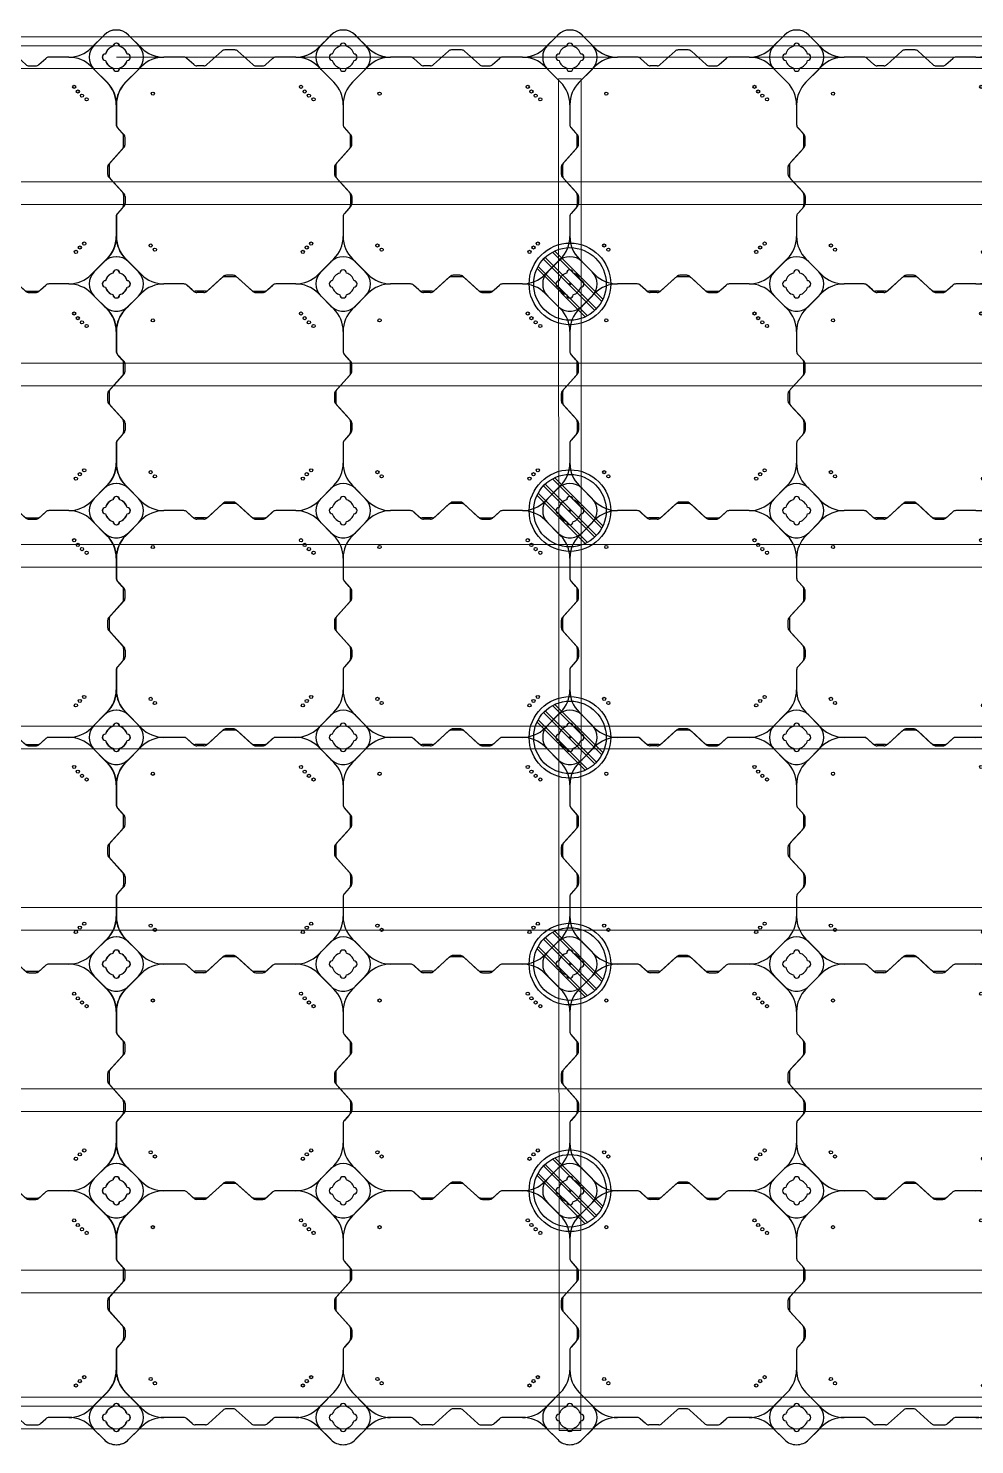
# Model space of a CAD drawing. Header units: millimetres. Extents: x -1612139 to -1282425, y 786067 to 1536390.
# Drawn here: x -1450713 to -1448627, y 979023 to 982146 of the extents above; entities that cross this region are included whole.
import ezdxf

# ---------------------------------------------------------------- set-up
doc = ezdxf.new("R2010")
doc.units = ezdxf.units.MM
doc.header["$LTSCALE"] = 1000
doc.linetypes.add('DOTE', pattern=[2.42, 2, -0.2, 0.02, -0.2])
for name, color, linetype in [('DOTE', 1, 'CONTINUOUS'), ('W-FLOAT_BOWL浮筒', 253, 'CONTINUOUS'), ('W-STEEL_FRAME钢架', 3, 'CONTINUOUS'), ('W-STEEL_KEEL钢龙骨', 5, 'CONTINUOUS'), ('W-WOOD_FLOOR木地板', 30, 'CONTINUOUS')]:
    doc.layers.add(name, color=color, linetype=linetype)

# ---------------------------------------------------------------- blocks, each defined once
blk = doc.blocks.new('$MT$00000008')
at = {"layer": 'W-FLOAT_BOWL浮筒'}
for p, q in [((-298.8, 276.9, 0), (-276.9, 298.8, 0)), ((-223.2, 298.8, 0), (-194.8, 270.5, 0)), ((223.2, 298.8, 0), (194.8, 270.5, 0)), ((276.9, 298.8, 0), (298.8, 276.9, 0)), ((-101.3, 250, 0), (-145.3, 250, 0)), ((-50.6, 233.6, 0), (-17.9, 263.4, 0)), ((11.1, 266, 0), (-11.1, 266, 0)), ((50.6, 233.6, 0), (17.9, 263.4, 0)), ((145.4, 250, 0), (101.3, 250, 0)), ((-298.8, 223.2, 0), (-270.5, 194.8, 0)), ((-194.8, 229.5, 0), (-229.5, 194.8, 0)), ((-79.4, 233.6, 0), (-94.5, 247.4, 0)), ((-57.4, 231, 0), (-72.6, 231, 0)), ((57.4, 231, 0), (72.6, 231, 0)), ((79.4, 233.6, 0), (94.5, 247.4, 0)), ((194.8, 229.5, 0), (229.5, 194.8, 0)), ((298.8, 223.2, 0), (270.5, 194.8, 0)), ((-250, 145.3, 0), (-250, 101.3, 0)), ((250, 145.3, 0), (250, 101.5, 0)), ((-233.6, 79.4, 0), (-247.4, 94.5, 0)), ((263.4, 82.9, 0), (252.6, 94.7, 0)), ((-231, 57.4, 0), (-231, 72.6, 0)), ((266, 53.9, 0), (266, 76.1, 0)), ((-233.6, 50.6, 0), (-263.4, 17.9, 0)), ((263.4, 47.1, 0), (233.6, 14.4, 0)), ((-266, 11.1, 0), (-266, -11.1, 0)), ((231, 7.6, 0), (231, -7.6, 0)), ((-233.6, -50.6, 0), (-263.4, -17.9, 0)), ((263.4, -47.1, 0), (233.6, -14.4, 0)), ((-231, -57.4, 0), (-231, -72.6, 0)), ((266, -53.9, 0), (266, -76.1, 0)), ((-233.6, -79.4, 0), (-247.4, -94.5, 0)), ((263.4, -82.9, 0), (252.6, -94.7, 0)), ((-250, -101.3, 0), (-250, -145.4, 0)), ((250, -101.5, 0), (250, -145.4, 0)), ((-298.8, -223.2, 0), (-270.5, -194.8, 0)), ((-229.5, -194.8, 0), (-194.8, -229.5, 0)), ((229.5, -194.8, 0), (194.8, -229.5, 0)), ((298.8, -223.2, 0), (270.5, -194.8, 0)), ((-47.1, -263.4, 0), (-14.4, -233.6, 0)), ((7.6, -231, 0), (-7.6, -231, 0)), ((47.1, -263.4, 0), (14.4, -233.6, 0)), ((-276.9, -298.8, 0), (-298.8, -276.9, 0)), ((-223.2, -298.8, 0), (-194.8, -270.5, 0)), ((-101.5, -250, 0), (-145.3, -250, 0)), ((-82.9, -263.4, 0), (-94.7, -252.6, 0)), ((-53.9, -266, 0), (-76.1, -266, 0)), ((53.9, -266, 0), (76.1, -266, 0)), ((82.9, -263.4, 0), (94.7, -252.6, 0)), ((145.4, -250, 0), (101.5, -250, 0)), ((223.2, -298.8, 0), (194.8, -270.5, 0)), ((298.8, -276.9, 0), (276.9, -298.8, 0))]:
    blk.add_line(p, q, dxfattribs=at)
for centre in [(157.1, 184.7, 0), (-169.7, 169.7, 0), (165.2, 174.4, 0), (174.4, 165.2, 0), (184.7, 157.1, 0), (-174.4, -165.2, 0), (-165.2, -174.4, 0), (161, -179.4, 0), (169.7, -169.7, 0), (179.4, -161, 0)]:
    blk.add_circle(centre, 3.5, dxfattribs=at)
for centre, radius, start, end in [((-250, 272, 0), 38, 45, 135), ((250, 272, 0), 38, 45, 135), ((-272, 250, 0), 38, 135, 225), ((-274, 250, 0), 7, 90, 270), ((-250, 250, 0), 25, 106.2602, 163.7398), ((-250, 274, 0), 7, 0, 180), ((-250, 250, 0), 25, 16.2602, 73.7398), ((-226, 250, 0), 7, 270, 90), ((-145.3, 320, 0), 70, 225, 270), ((-145.3, 180, 0), 70, 90, 135), ((-101.3, 240, 0), 10, 47.7263, 90), ((-11.1, 256, 0), 10, 90, 132.2737), ((11.1, 256, 0), 10, 47.7263, 90), ((101.3, 240, 0), 10, 90, 132.2737), ((145.3, 320, 0), 70, 270, 315), ((145.3, 180, 0), 70, 45, 90), ((226, 250, 0), 7, 90, 270), ((250, 250, 0), 25, 106.2602, 163.7398), ((250, 274, 0), 7, 0, 180), ((250, 250, 0), 25, 16.2602, 73.7398), ((274, 250, 0), 7, 270, 90), ((272, 250, 0), 38, 315, 45), ((-250, 250, 0), 25, 196.2602, 253.7398), ((-250, 226, 0), 7, 180, 0), ((-250, 250, 0), 25, 286.2602, 343.7398), ((-72.6, 241, 0), 10, 227.7263, 270), ((-57.4, 241, 0), 10, 270, 312.2737), ((57.4, 241, 0), 10, 227.7263, 270), ((72.6, 241, 0), 10, 270, 312.2737), ((250, 250, 0), 25, 196.2602, 253.7398), ((250, 226, 0), 7, 180, 0), ((250, 250, 0), 25, 286.2602, 343.7398), ((-320, 145.3, 0), 70, 0, 45), ((-180, 145.3, 0), 70, 135, 180), ((180, 145.3, 0), 70, 0, 45), ((320, 145.3, 0), 70, 135, 180), ((-240, 101.3, 0), 10, 180, 222.2737), ((260, 101.5, 0), 10, 180, 222.2737), ((-241, 72.6, 0), 10, 0, 42.2737), ((256, 76.1, 0), 10, 0, 42.2737), ((-241, 57.4, 0), 10, 317.7263, 0), ((256, 53.9, 0), 10, 317.7263, 0), ((-256, 11.1, 0), 10, 137.7263, 180), ((241, 7.6, 0), 10, 137.7263, 180), ((-256, -11.1, 0), 10, 180, 222.2737), ((241, -7.6, 0), 10, 180, 222.2737), ((-241, -57.4, 0), 10, 0, 42.2737), ((256, -53.9, 0), 10, 0, 42.2737), ((-241, -72.6, 0), 10, 317.7263, 0), ((256, -76.1, 0), 10, 317.7263, 0), ((-240, -101.3, 0), 10, 137.7263, 180), ((260, -101.5, 0), 10, 137.7263, 180), ((-320, -145.3, 0), 70, 315, 0), ((-180, -145.3, 0), 70, 180, 225), ((180, -145.3, 0), 70, 315, 0), ((320, -145.3, 0), 70, 180, 225), ((-272, -250, 0), 38, 135, 225), ((-274, -250, 0), 7, 90, 270), ((-250, -250, 0), 25, 106.2602, 163.7398), ((-250, -226, 0), 7, 0, 180), ((-250, -250, 0), 25, 16.2602, 73.7398), ((-226, -250, 0), 7, 270, 90), ((-145.3, -180, 0), 70, 225, 270), ((-7.6, -241, 0), 10, 90, 132.2737), ((7.6, -241, 0), 10, 47.7263, 90), ((145.3, -180, 0), 70, 270, 315), ((226, -250, 0), 7, 90, 270), ((250, -250, 0), 25, 106.2602, 163.7398), ((250, -226, 0), 7, 0, 180), ((250, -250, 0), 25, 16.2602, 73.7398), ((274, -250, 0), 7, 270, 90), ((272, -250, 0), 38, 315, 45), ((-250, -250, 0), 25, 196.2602, 253.7398), ((-250, -274, 0), 7, 180, 0), ((-250, -250, 0), 25, 286.2602, 343.7398), ((-145.3, -320, 0), 70, 90, 135), ((-101.5, -260, 0), 10, 47.7263, 90), ((-76.1, -256, 0), 10, 227.7263, 270), ((-53.9, -256, 0), 10, 270, 312.2737), ((53.9, -256, 0), 10, 227.7263, 270), ((76.1, -256, 0), 10, 270, 312.2737), ((101.5, -260, 0), 10, 90, 132.2737), ((145.3, -320, 0), 70, 45, 90), ((250, -250, 0), 25, 196.2602, 253.7398), ((250, -274, 0), 7, 180, 0), ((250, -250, 0), 25, 286.2602, 343.7398), ((-250, -272, 0), 38, 225, 315), ((250, -272, 0), 38, 225, 315)]:
    blk.add_arc(centre, radius, start, end, dxfattribs=at)
blk = doc.blocks.new('314124')
at = {"layer": 'W-FLOAT_BOWL浮筒', "color": 2}
for p, q in [((219129.1, -277014.1, 0), (219020.5, -276905.5, 0)), ((219131.5, -277009.4, 0), (219025.2, -276903.1, 0)), ((219097.3, -277045.9, 0), (218988.7, -276937.3, 0)), ((219113.7, -277034, 0), (219000.6, -276920.9, 0)), ((219117.2, -277030.5, 0), (219004.1, -276917.4, 0)), ((219092.6, -277048.3, 0), (218986.3, -276942, 0))]:
    blk.add_line(p, q, dxfattribs=at)
for radius in [90, 80, 2]:
    blk.add_circle((219058.9, -276975.7, 0), radius, dxfattribs=at)

msp = doc.modelspace()

# ---------------------------------------------------------------- linework, layer by layer
at = {"layer": 'DOTE', "lineweight": 0}
msp.add_line((-1450519.2, 982082.8, 0), (-1439519.6, 982082.8, 0), dxfattribs=at)
at = {"layer": 'W-STEEL_FRAME钢架', "linetype": 'DOTE', "lineweight": 0, "ltscale": 100, "elevation": 0}
for points in [[(-1460044.6, 979057.8), (-1435994.2, 979057.8), (-1435994.2, 981093.2), (-1437008.8, 982107.8), (-1460044.6, 982107.8)], [(-1459994.6, 979107.8), (-1436044.2, 979107.8), (-1436044.2, 981072.5), (-1437029.5, 982057.8), (-1459994.6, 982057.8)]]:
    msp.add_lwpolyline(points, close=True, dxfattribs=at)
at = {"layer": 'W-STEEL_FRAME钢架', "lineweight": 0, "elevation": 0}
msp.add_lwpolyline([(-1449544, 982034.8), (-1449494, 982034.8), (-1449494.7, 979053.8), (-1449542.6, 979053.8)], close=True, dxfattribs=at)
at = {"layer": 'W-STEEL_KEEL钢龙骨', "lineweight": 0, "elevation": 0}
for points in [[(-1436994.4, 981757.8), (-1459986.6, 981757.8), (-1459986.6, 981807.8), (-1437256, 981807.8)], [(-1436052.2, 981357.8), (-1459986.6, 981357.8), (-1459986.6, 981407.8), (-1436052.2, 981407.8)], [(-1436052.2, 980957.8), (-1459986.6, 980957.8), (-1459986.6, 981007.8), (-1436052.2, 981007.8)], [(-1436052.2, 980557.8), (-1459986.6, 980557.8), (-1459986.6, 980607.8), (-1436052.2, 980607.8)], [(-1436052.2, 980157.8), (-1459986.6, 980157.8), (-1459986.6, 980207.8), (-1436052.2, 980207.8)], [(-1436052.2, 979757.8), (-1459986.6, 979757.8), (-1459986.6, 979807.8), (-1436052.2, 979807.8)], [(-1453560.3, 979407.8), (-1442477.6, 979407.8)], [(-1442477.6, 979357.8), (-1453560.3, 979357.8)]]:
    msp.add_lwpolyline(points, dxfattribs=at)
at = {"layer": 'W-WOOD_FLOOR木地板', "lineweight": 0, "ltscale": 100, "elevation": 0}
msp.add_lwpolyline([(-1460064.6, 979127.8), (-1435974.2, 979127.8), (-1435974.2, 981641.7), (-1438514.7, 982127.8), (-1460064.6, 982127.8)], close=True, dxfattribs=at)

# ---------------------------------------------------------------- block references
at = {"layer": 'W-FLOAT_BOWL浮筒', "color": 4, "lineweight": 0}
for p in [(-1450769.6, 981832.8, 0), (-1450269.2, 981832.8, 0), (-1449769.2, 981832.8, 0), (-1449269.2, 981832.8, 0), (-1448769.2, 981832.8, 0), (-1450769.6, 981332.8, 0), (-1450269.2, 981332.8, 0), (-1449769.2, 981332.8, 0), (-1449269.2, 981332.8, 0), (-1448769.2, 981332.8, 0), (-1450769.6, 980832.8, 0), (-1450269.2, 980832.8, 0), (-1449769.2, 980832.8, 0), (-1449269.2, 980832.8, 0), (-1448769.2, 980832.8, 0), (-1450769.6, 980332.8, 0), (-1450269.2, 980332.8, 0), (-1449769.2, 980332.8, 0), (-1449269.2, 980332.8, 0), (-1448769.2, 980332.8, 0), (-1450769.6, 979832.8, 0), (-1450269.2, 979832.8, 0), (-1449769.2, 979832.8, 0), (-1449269.2, 979832.8, 0), (-1448769.2, 979832.8, 0), (-1450769.6, 979332.8, 0), (-1450269.2, 979332.8, 0), (-1449769.2, 979332.8, 0), (-1449269.2, 979332.8, 0), (-1448769.2, 979332.8, 0)]:
    msp.add_blockref('$MT$00000008', p, dxfattribs=at)
at = {"layer": 'W-STEEL_FRAME钢架', "color": 2, "lineweight": 0}
for p in [(-1668577.9, 1258558.5, 0), (-1668577.9, 1258058.5, 0), (-1668577.9, 1257558.5, 0), (-1668577.9, 1257058.5, 0), (-1668577.9, 1256558.5, 0)]:
    msp.add_blockref('314124', p, dxfattribs=at)

doc.saveas('drawing.dxf')
